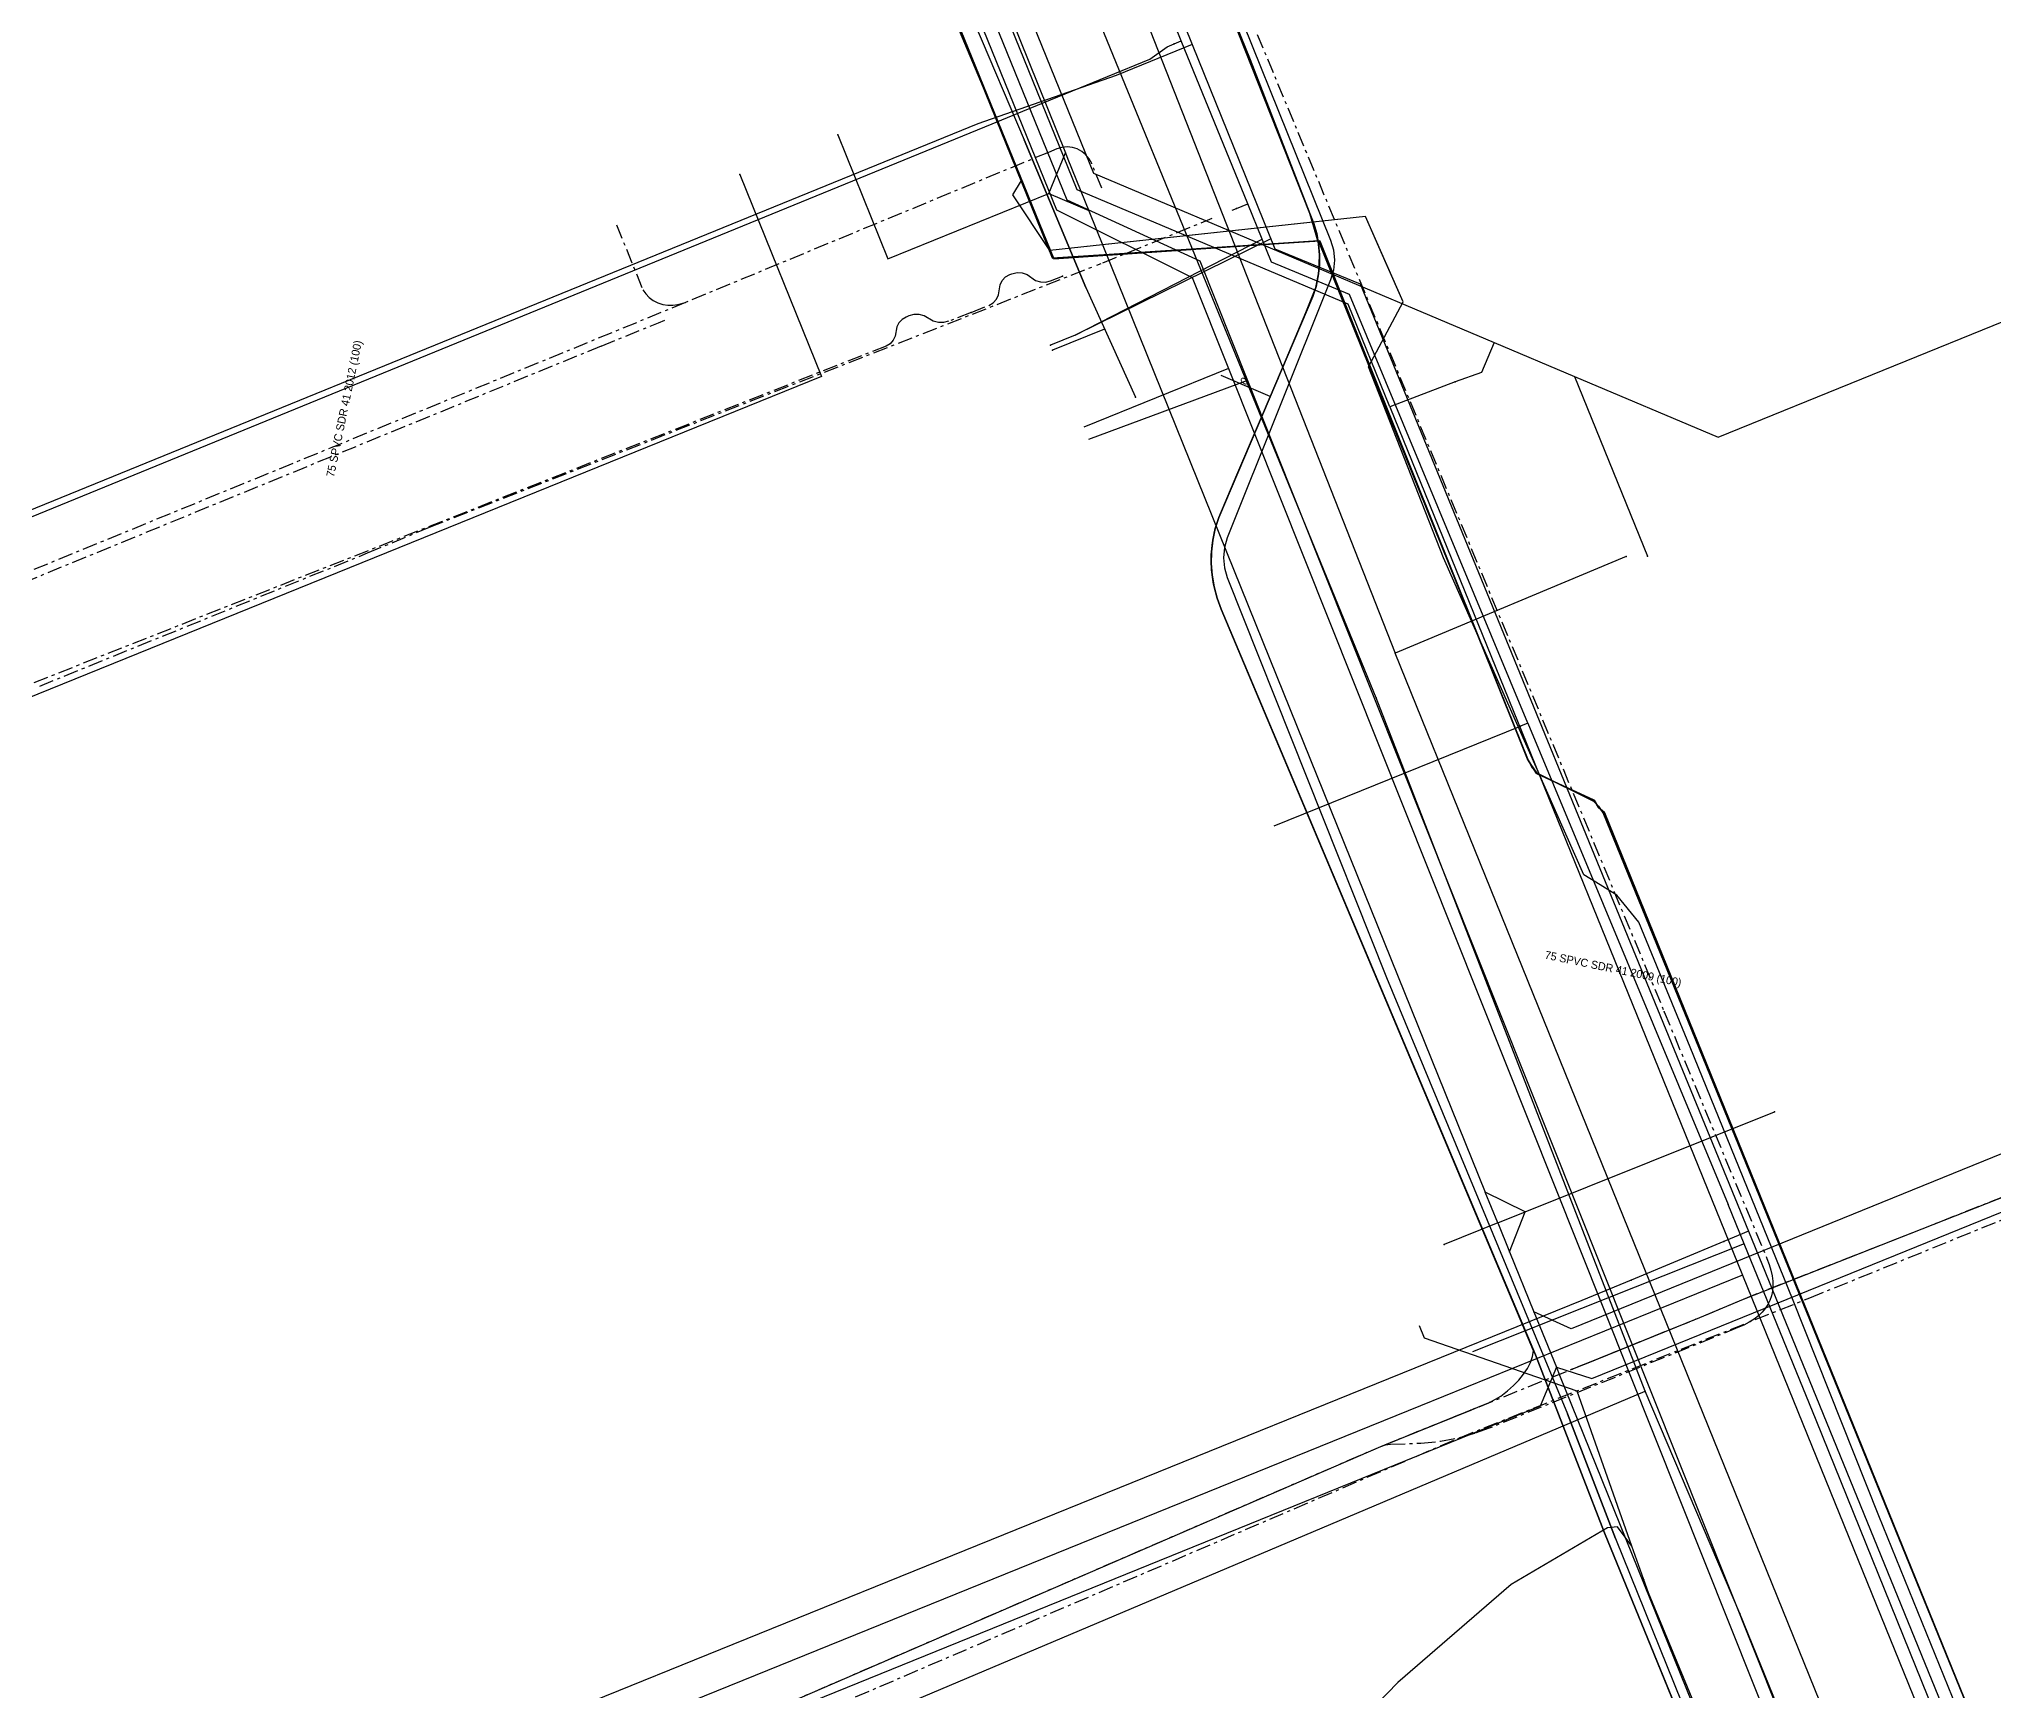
# Model space of a CAD drawing. Header units: metres. Extents: x -529 to 260, y -315 to 217.
# Drawn here: x -334.6 to -261.3, y -111.5 to -49.6 of the extents above; entities that cross this region are included whole.
import ezdxf

# ---------------------------------------------------------------- set-up
doc = ezdxf.new("R2010")
doc.units = ezdxf.units.M
doc.linetypes.add('DISUSED', pattern=[0.9943, 0.55, -0.1666, 0.1111, -0.1666])
for name, color, linetype, true_color in [('GM0772_GWA_Appurtenance', 7, 'Continuous', 0xba38a8), ('GM0772_GWA_Rioolleiding', 7, 'Continuous', 0xba38a8), ('KL1001_WAT_Appurtenance', 7, 'Continuous', 0x0000ff), ('KL1001_WAT_Waterleiding', 7, 'Continuous', 0x0000ff), ('KL1010_DAT_Telecommunicatiekabel', 7, 'Continuous', 0x00ff00), ('KL1031_ELS_Appurtenance', 7, 'Continuous', 0x960000), ('KL1031_ELS_Elektriciteitskabel', 7, 'Continuous', 0x960000), ('KL1031_ELS_Mantelbuis', 7, 'Continuous', 0x960000), ('KL1031_EMS_Appurtenance', 7, 'Continuous', 0xc80000), ('KL1031_EMS_Elektriciteitskabel', 7, 'Continuous', 0xc80000), ('KL1031_EMS_Mantelbuis', 7, 'Continuous', 0xc80000), ('KL1031_GLD_Annotatie', 7, 'Continuous', 0xffffff), ('KL1031_GLD_Appurtenance', 7, 'Continuous', 0xffaf3c), ('KL1031_GLD_OlieGasChemicalienPijpleiding', 7, 'Continuous', 0xffaf3c), ('KL1049_DAT_Appurtenance', 7, 'Continuous', 0x00ff00), ('KL1049_DAT_Mantelbuis', 7, 'Continuous', 0x00ff00), ('KL1049_DAT_Telecommunicatiekabel', 7, 'Continuous', 0x00ff00), ('KL1051_DAT_Appurtenance', 7, 'Continuous', 0x00ff00), ('KL1051_DAT_Kabelbed', 7, 'Continuous', 0x00ff00), ('KL1233_WRM_Appurtenance', 7, 'Continuous', 0x008080), ('KL1233_WRM_ThermischePijpleiding', 7, 'Continuous', 0x008080), ('KL1662_EMS_Annotatie', 7, 'Continuous', 0xffffff), ('KL1662_EMS_Elektriciteitskabel', 7, 'Continuous', 0xc80000), ('KL1662_EMS_Mantelbuis', 7, 'Continuous', 0xc80000)]:
    doc.layers.add(name, color=color, linetype=linetype, true_color=true_color)

msp = doc.modelspace()

# ---------------------------------------------------------------- linework, layer by layer
at = {"layer": 'GM0772_GWA_Appurtenance'}
for p in [(-275.045, -68.976), (-283.707, -72.605), (-284.428, -74.275), (-274.342, -100.271), (-270.787, -108.61)]:
    msp.add_point(p, dxfattribs=at)
at = {"layer": 'GM0772_GWA_Rioolleiding', "linetype": 'CONTINUOUS'}
for points in [[(-305.106, -18.201), (-283.707, -72.605)], [(-284.428, -74.275), (-306.773, -19.674)], [(-275.045, -68.976), (-283.707, -72.605)], [(-262.402, -125.202), (-283.707, -72.605)], [(-274.342, -100.271), (-284.428, -74.275)], [(-352.036, -133.14), (-274.342, -100.271)], [(-270.787, -108.61), (-274.342, -100.271)], [(-256.158, -144.622), (-270.787, -108.61)]]:
    msp.add_lwpolyline(points, dxfattribs=at)
at = {"layer": 'KL1001_WAT_Appurtenance'}
for p in [(-291.999, -49.756), (-289.664, -55.926), (-279.015, -75.337), (-271.23, -93.275)]:
    msp.add_point(p, dxfattribs=at)
at = {"layer": 'KL1001_WAT_Waterleiding', "linetype": 'CONTINUOUS'}
for points in [[(-291.735, -49.638), (-292.188, -48.535), (-295.86, -39.256), (-297.053, -36.24), (-297.093, -30.709), (-297.203, -14.911), (-297.203, -14.667)], [(-346.244, -72.147), (-345.299, -71.76), (-298.827, -52.749), (-297.67, -52.277), (-292.908, -50.334), (-292.258, -49.87), (-291.999, -49.756)], [(-291.999, -49.756), (-291.735, -49.638)], [(-289.238, -55.753), (-291.735, -49.638)], [(-289.826, -55.993), (-289.664, -55.926)], [(-289.664, -55.926), (-289.238, -55.753)], [(-278.738, -75.225), (-285.423, -59.153), (-288.351, -57.943), (-288.7, -57.084), (-289.238, -55.753)], [(-295.706, -60.681), (-288.7, -57.084)], [(-288.249, -79.074), (-279.015, -75.337)], [(-278.738, -75.225), (-279.015, -75.337)], [(-278.738, -75.225), (-271.23, -93.275)], [(-245.54, -156.725), (-245.724, -156.271), (-245.885, -155.874), (-245.992, -155.609), (-246.218, -155.052), (-246.367, -154.685), (-246.547, -154.239), (-246.635, -154.024), (-246.787, -153.646), (-246.922, -153.313), (-247.047, -153.003), (-247.191, -152.648), (-247.21, -152.6), (-247.38, -152.182), (-267.93, -101.363), (-270.629, -94.753), (-271.23, -93.275)], [(-270.629, -94.753), (-280.815, -98.802)]]:
    msp.add_lwpolyline(points, dxfattribs=at)
at = {"layer": 'KL1001_WAT_Waterleiding', "linetype": 'DISUSED'}
for points in [[(-294.671, -57.962), (-290.569, -56.295)], [(-334.534, -73.836), (-322.239, -68.842), (-319.922, -67.879), (-294.968, -58.082)], [(-294.903, -58.055), (-294.736, -57.988)]]:
    msp.add_lwpolyline(points, dxfattribs=at)
at = {"layer": 'KL1010_DAT_Telecommunicatiekabel', "linetype": 'CONTINUOUS'}
for points in [[(-241.359, -164.62), (-251.726, -139.361), (-251.816, -139.257), (-252.715, -138.442), (-252.753, -138.384), (-257.652, -126.423), (-257.673, -126.249), (-257.639, -126.056), (-257.204, -125.023), (-257.191, -124.524), (-275.913, -78.592), (-276.084, -78.338), (-276.271, -78.152), (-278.386, -77.101), (-278.725, -76.619), (-286.588, -57.143), (-296.508, -57.809), (-309.326, -26.319), (-312.29, -14.716), (-312.2, -7.565), (-311.374, 2.316)], [(-312.211, -7.561), (-312.318, -14.744), (-309.313, -26.322), (-296.558, -57.795), (-286.534, -57.138), (-278.744, -76.577), (-278.409, -77.114), (-276.255, -78.119), (-276.088, -78.387), (-275.857, -78.579), (-257.195, -124.553)], [(-257.195, -124.553), (-275.857, -78.579), (-276.088, -78.387), (-276.255, -78.119), (-278.409, -77.114), (-278.744, -76.577), (-286.534, -57.138), (-296.558, -57.795), (-309.313, -26.322), (-312.318, -14.744), (-312.211, -7.561)], [(-312.203, -7.567), (-312.292, -14.713), (-309.622, -25.3), (-309.327, -26.324), (-296.506, -57.811), (-286.591, -57.143), (-278.726, -76.618), (-278.571, -76.902), (-278.389, -77.105), (-276.273, -78.156), (-276.085, -78.337), (-275.912, -78.598), (-257.191, -124.517)]]:
    msp.add_lwpolyline(points, dxfattribs=at)
at = {"layer": 'KL1031_ELS_Appurtenance'}
for p in [(-294.605, -60.452), (-296.557, -61.243), (-293.454, -63.006)]:
    msp.add_point(p, dxfattribs=at)
at = {"layer": 'KL1031_ELS_Elektriciteitskabel', "linetype": 'CONTINUOUS'}
for points in [[(-318.079, -26.139), (-318.066, -25.928), (-318.03, -25.814), (-317.957, -25.718), (-317.858, -25.657), (-317.747, -25.635), (-309.865, -25.822), (-309.817, -25.829), (-309.639, -25.884), (-309.463, -25.972), (-309.316, -26.083), (-309.219, -26.199), (-309.155, -26.29), (-308.801, -27.098), (-297.616, -53.355), (-295.309, -58.893), (-293.454, -63.006)], [(-291.026, -44.975), (-286.132, -57.115), (-286.024, -57.481), (-285.987, -57.862), (-286.023, -58.241), (-286.131, -58.607), (-290.007, -68.279), (-290.115, -68.643), (-290.151, -69.021), (-290.115, -69.398), (-290.01, -69.762), (-284.039, -84.76), (-277.252, -101.129), (-275.45, -105.799), (-265.55, -130.325)], [(-294.605, -60.452), (-296.557, -61.243)]]:
    msp.add_lwpolyline(points, dxfattribs=at)
at = {"layer": 'KL1031_ELS_Elektriciteitskabel', "linetype": 'DISUSED'}
for points in [[(-294.708, -55.168), (-295.09, -54.239), (-295.181, -54.066), (-295.306, -53.913), (-295.457, -53.789), (-295.629, -53.696), (-295.816, -53.638), (-296.012, -53.618), (-296.206, -53.637), (-296.394, -53.693), (-296.713, -53.824), (-310.322, -59.455)], [(-294.708, -55.168), (-295.09, -54.239), (-295.181, -54.066), (-295.306, -53.913), (-295.457, -53.789), (-295.629, -53.696), (-295.816, -53.638), (-296.012, -53.618), (-296.206, -53.637), (-296.394, -53.693), (-296.713, -53.824), (-310.322, -59.455)], [(-294.708, -55.168), (-295.09, -54.239), (-295.181, -54.066), (-295.306, -53.913), (-295.457, -53.789), (-295.629, -53.696), (-295.816, -53.638), (-296.012, -53.618), (-296.206, -53.637), (-296.394, -53.693), (-296.713, -53.824), (-310.322, -59.455)], [(-312.912, -56.537), (-311.914, -58.98), (-311.813, -59.128), (-311.682, -59.261), (-311.527, -59.373), (-311.353, -59.463), (-311.167, -59.525), (-310.977, -59.556), (-310.789, -59.556), (-310.611, -59.526), (-310.322, -59.455)], [(-312.912, -56.537), (-311.914, -58.98), (-311.813, -59.128), (-311.682, -59.261), (-311.527, -59.373), (-311.353, -59.463), (-311.167, -59.525), (-310.977, -59.556), (-310.789, -59.556), (-310.611, -59.526), (-310.322, -59.455)], [(-310.322, -59.455), (-406.557, -98.898)]]:
    msp.add_lwpolyline(points, dxfattribs=at)
at = {"layer": 'KL1031_ELS_Mantelbuis', "linetype": 'CONTINUOUS'}
for points in [[(-295.309, -58.893), (-297.616, -53.355)], [(-275.45, -105.799), (-277.252, -101.129)]]:
    msp.add_lwpolyline(points, dxfattribs=at)
at = {"layer": 'KL1031_EMS_Appurtenance'}
for p in [(-296.182, -58.463), (-299.606, -59.823), (-288.103, -62.285), (-273.626, -86.045), (-277.081, -99.447), (-280.878, -100.981), (-280.151, -100.687), (-281.293, -102.017)]:
    msp.add_point(p, dxfattribs=at)
at = {"layer": 'KL1031_EMS_Elektriciteitskabel', "linetype": 'CONTINUOUS'}
for points in [[(-288.103, -62.285), (-286.802, -59.231), (-286.68, -58.849), (-286.597, -58.459), (-286.553, -58.062), (-286.548, -57.662), (-286.581, -57.264), (-286.654, -56.871), (-286.766, -56.487), (-286.914, -56.116), (-289.151, -50.336), (-297.77, -29.092), (-297.951, -28.734), (-298.19, -28.414), (-298.482, -28.139), (-298.817, -27.919), (-299.185, -27.761), (-299.575, -27.67), (-299.974, -27.647), (-300.372, -27.693), (-303.683, -29.041), (-308.239, -31.111)], [(-297.77, -29.092), (-289.151, -50.336), (-286.914, -56.116), (-286.766, -56.487), (-286.654, -56.871), (-286.581, -57.264), (-286.548, -57.662), (-286.553, -58.062), (-286.597, -58.459), (-286.68, -58.849), (-286.802, -59.231), (-290.328, -67.509), (-290.46, -67.93), (-290.552, -68.362), (-290.601, -68.799), (-290.61, -69.241), (-290.577, -69.681), (-290.503, -70.116), (-290.388, -70.541), (-290.234, -70.955), (-278.454, -98.915), (-275.864, -105.591), (-263.62, -135.54)], [(-297.77, -29.092), (-289.151, -50.336), (-286.914, -56.116), (-286.766, -56.487), (-286.654, -56.871), (-286.581, -57.264), (-286.548, -57.662), (-286.553, -58.062), (-286.597, -58.459), (-286.68, -58.849), (-286.802, -59.231), (-290.328, -67.509), (-290.46, -67.93), (-290.552, -68.362), (-290.601, -68.799), (-290.61, -69.241), (-290.577, -69.681), (-290.503, -70.116), (-290.388, -70.541), (-290.234, -70.955), (-278.454, -98.915), (-275.864, -105.591), (-263.62, -135.54)], [(-263.62, -135.54), (-275.864, -105.591), (-278.454, -98.915), (-290.234, -70.955), (-290.388, -70.541), (-290.503, -70.116), (-290.577, -69.681), (-290.61, -69.241), (-290.601, -68.799), (-290.552, -68.362), (-290.46, -67.93), (-290.328, -67.509), (-286.802, -59.231), (-286.68, -58.849), (-286.597, -58.459), (-286.553, -58.062), (-286.548, -57.662), (-286.581, -57.264), (-286.654, -56.871), (-286.766, -56.487), (-286.914, -56.116), (-289.151, -50.336), (-297.77, -29.092)], [(-263.62, -135.54), (-275.864, -105.591), (-278.454, -98.915), (-290.234, -70.955), (-290.388, -70.541), (-290.503, -70.116), (-290.577, -69.681), (-290.61, -69.241), (-290.601, -68.799), (-290.552, -68.362), (-290.46, -67.93), (-290.328, -67.509), (-286.802, -59.231), (-286.68, -58.849), (-286.597, -58.459), (-286.553, -58.062), (-286.548, -57.662), (-286.581, -57.264), (-286.654, -56.871), (-286.766, -56.487), (-286.914, -56.116), (-289.151, -50.336), (-297.77, -29.092)], [(-263.62, -135.54), (-275.864, -105.591), (-278.454, -98.915), (-290.234, -70.955), (-290.388, -70.541), (-290.503, -70.116), (-290.577, -69.681), (-290.61, -69.241), (-290.601, -68.799), (-290.552, -68.362), (-290.46, -67.93), (-290.328, -67.509), (-286.802, -59.231), (-286.68, -58.849), (-286.597, -58.459), (-286.553, -58.062), (-286.548, -57.662), (-286.581, -57.264), (-286.654, -56.871), (-286.766, -56.487), (-286.914, -56.116), (-289.151, -50.336), (-297.77, -29.092)], [(-263.62, -135.54), (-275.864, -105.591), (-278.454, -98.915), (-290.234, -70.955), (-290.388, -70.541), (-290.503, -70.116), (-290.577, -69.681), (-290.61, -69.241), (-290.601, -68.799), (-290.552, -68.362), (-290.46, -67.93), (-290.328, -67.509), (-286.802, -59.231), (-286.68, -58.849), (-286.597, -58.459), (-286.553, -58.062), (-286.548, -57.662), (-286.581, -57.264), (-286.654, -56.871), (-286.766, -56.487), (-286.914, -56.116), (-289.151, -50.336), (-297.77, -29.092)], [(-263.62, -135.54), (-275.864, -105.591), (-278.454, -98.915), (-290.234, -70.955), (-290.388, -70.541), (-290.503, -70.116), (-290.577, -69.681), (-290.61, -69.241), (-290.601, -68.799), (-290.552, -68.362), (-290.46, -67.93), (-290.328, -67.509), (-286.802, -59.231), (-286.68, -58.849), (-286.597, -58.459), (-286.553, -58.062), (-286.548, -57.662), (-286.581, -57.264), (-286.654, -56.871), (-286.766, -56.487), (-286.914, -56.116), (-289.151, -50.336), (-297.77, -29.092)], [(-297.77, -29.092), (-289.151, -50.336), (-286.914, -56.116), (-286.766, -56.487), (-286.654, -56.871), (-286.581, -57.264), (-286.548, -57.662), (-286.553, -58.062), (-286.597, -58.459), (-286.68, -58.849), (-286.802, -59.231), (-290.328, -67.509), (-290.46, -67.93), (-290.552, -68.362), (-290.601, -68.799), (-290.61, -69.241), (-290.577, -69.681), (-290.503, -70.116), (-290.388, -70.541), (-290.234, -70.955), (-278.454, -98.915), (-275.864, -105.591), (-263.62, -135.54)], [(-297.77, -29.092), (-289.151, -50.336), (-286.914, -56.116), (-286.766, -56.487), (-286.654, -56.871), (-286.581, -57.264), (-286.548, -57.662), (-286.553, -58.062), (-286.597, -58.459), (-286.68, -58.849), (-286.802, -59.231), (-290.328, -67.509), (-290.46, -67.93), (-290.552, -68.362), (-290.601, -68.799), (-290.61, -69.241), (-290.577, -69.681), (-290.503, -70.116), (-290.388, -70.541), (-290.234, -70.955), (-278.454, -98.915), (-275.864, -105.591), (-263.62, -135.54)], [(-297.77, -29.092), (-289.151, -50.336), (-286.914, -56.116), (-286.766, -56.487), (-286.654, -56.871), (-286.581, -57.264), (-286.548, -57.662), (-286.553, -58.062), (-286.597, -58.459), (-286.68, -58.849), (-286.802, -59.231), (-290.328, -67.509), (-290.46, -67.93), (-290.552, -68.362), (-290.601, -68.799), (-290.61, -69.241), (-290.577, -69.681), (-290.503, -70.116), (-290.388, -70.541), (-290.234, -70.955), (-278.454, -98.915), (-275.864, -105.591), (-263.62, -135.54)], [(-297.77, -29.092), (-289.151, -50.336), (-286.914, -56.116), (-286.766, -56.487), (-286.654, -56.871), (-286.581, -57.264), (-286.548, -57.662), (-286.553, -58.062), (-286.597, -58.459), (-286.68, -58.849), (-286.802, -59.231), (-290.328, -67.509), (-290.46, -67.93), (-290.552, -68.362), (-290.601, -68.799), (-290.61, -69.241), (-290.577, -69.681), (-290.503, -70.116), (-290.388, -70.541), (-290.234, -70.955), (-278.454, -98.915), (-275.864, -105.591), (-263.62, -135.54)], [(-280.151, -100.687), (-279.745, -100.455), (-279.496, -100.267), (-279.27, -100.066), (-279.069, -99.856), (-278.896, -99.64), (-278.753, -99.418), (-278.641, -99.196), (-278.563, -98.976), (-278.52, -98.759), (-290.234, -70.955), (-290.388, -70.541), (-290.503, -70.116), (-290.577, -69.681), (-290.61, -69.241), (-290.601, -68.799), (-290.552, -68.362), (-290.46, -67.93), (-290.328, -67.509), (-288.103, -62.285)], [(-277.081, -99.447), (-272.283, -97.51), (-270.65, -96.818), (-237.792, -83.89), (-193.7, -66.011), (-193.45, -65.945), (-193.189, -65.948), (-192.938, -66.02), (-192.492, -66.284), (-192.245, -66.352), (-191.989, -66.354), (-191.742, -66.289), (-191.704, -66.272), (-191.509, -66.155), (-191.358, -65.982), (-191.268, -65.773), (-191.246, -65.545), (-191.249, -65.487), (-191.23, -65.285), (-191.149, -65.097), (-191.015, -64.944), (-190.841, -64.838), (-189.147, -64.143)], [(-396.265, -148.309), (-388.376, -145.09), (-349.293, -128.612), (-335.185, -124.608), (-331.139, -122.64), (-284.252, -102.344), (-280.878, -100.981)], [(-332.651, -123.375), (-331.139, -122.64), (-284.252, -102.344), (-280.151, -100.687)]]:
    msp.add_lwpolyline(points, dxfattribs=at)
at = {"layer": 'KL1031_EMS_Elektriciteitskabel', "linetype": 'DISUSED'}
for points in [[(-440.19, -166.236), (-417.832, -157.112), (-335.009, -125.075), (-281.293, -102.017), (-268.164, -96.774), (-153.82, -50.328), (-156.227, -44.415), (-151.004, -42.289)], [(-291.943, -42.057), (-273.626, -86.045)], [(-299.606, -59.823), (-298.951, -59.563), (-298.789, -59.468), (-298.662, -59.331), (-298.581, -59.161), (-298.527, -58.792), (-298.446, -58.625), (-298.317, -58.491), (-298.155, -58.402), (-298.079, -58.375), (-297.89, -58.334), (-297.698, -58.345), (-297.514, -58.407), (-297.194, -58.623), (-297.012, -58.682), (-296.821, -58.69), (-296.635, -58.644), (-296.182, -58.463)], [(-299.606, -59.823), (-300.454, -60.158), (-300.644, -60.205), (-300.839, -60.203), (-301.029, -60.151), (-301.368, -59.955), (-301.557, -59.903), (-301.753, -59.903), (-301.942, -59.953), (-302.051, -59.998), (-302.201, -60.087), (-302.318, -60.214), (-302.396, -60.371), (-302.453, -60.714), (-302.531, -60.871), (-302.65, -60.998), (-302.801, -61.085), (-347.327, -78.683)], [(-313.483, -61.09), (-311.333, -60.213)], [(-311.333, -60.213), (-311.092, -60.115)], [(-313.483, -61.09), (-384.937, -90.36), (-417.954, -103.726), (-420.073, -104.644)], [(-396.265, -148.309), (-388.376, -145.09), (-349.293, -128.612), (-335.185, -124.608), (-331.139, -122.64), (-284.252, -102.344), (-272.283, -97.51), (-270.65, -96.818), (-237.792, -83.89), (-193.7, -66.011)], [(-273.626, -86.045), (-269.773, -95.297), (-269.687, -95.524), (-269.622, -95.742), (-269.577, -95.95), (-269.552, -96.151), (-269.549, -96.344), (-269.565, -96.527), (-269.602, -96.702), (-269.66, -96.869), (-269.738, -97.027), (-269.837, -97.176), (-269.956, -97.317), (-270.095, -97.449), (-270.255, -97.573), (-270.436, -97.688), (-270.637, -97.794), (-270.858, -97.892), (-280.191, -101.665), (-280.737, -101.862), (-281.293, -102.017)], [(-353.231, -130.272), (-349.293, -128.612), (-335.185, -124.608), (-331.139, -122.64), (-284.252, -102.344), (-280.515, -100.834)], [(-332.651, -123.375), (-331.139, -122.64), (-284.252, -102.344), (-284.073, -102.288), (-283.888, -102.265), (-282.748, -102.217), (-282.013, -102.152), (-281.293, -102.017)], [(-332.651, -123.375), (-331.139, -122.64), (-284.252, -102.344), (-284.073, -102.288), (-283.888, -102.265), (-282.748, -102.217), (-282.013, -102.152), (-281.293, -102.017)]]:
    msp.add_lwpolyline(points, dxfattribs=at)
at = {"layer": 'KL1031_EMS_Mantelbuis', "linetype": 'CONTINUOUS'}
for points in [[(-276.603, -99.255), (-272.283, -97.51), (-270.65, -96.818)], [(-275.864, -105.591), (-278.454, -98.915)], [(-275.864, -105.591), (-278.454, -98.915)], [(-275.864, -105.591), (-278.454, -98.915)], [(-275.864, -105.591), (-278.454, -98.915)], [(-275.864, -105.591), (-278.454, -98.915)], [(-275.864, -105.591), (-278.454, -98.915)], [(-275.864, -105.591), (-278.454, -98.915)], [(-275.864, -105.591), (-278.454, -98.915)], [(-275.864, -105.591), (-278.454, -98.915)], [(-275.864, -105.591), (-278.454, -98.915)], [(-275.864, -105.591), (-278.454, -98.915)]]:
    msp.add_lwpolyline(points, dxfattribs=at)
at = {"layer": 'KL1031_GLD_Appurtenance'}
for p in [(-291.318, -49.778), (-288.378, -57.061), (-296.633, -61.058), (-270.464, -94.274), (-271.386, -94.659), (-274.857, -96.109)]:
    msp.add_point(p, dxfattribs=at)
at = {"layer": 'KL1031_GLD_OlieGasChemicalienPijpleiding', "linetype": 'CONTINUOUS'}
for points in [[(-296.23, -30.846), (-296.431, -31.568), (-296.771, -36.272), (-291.318, -49.778)], [(-291.318, -49.778), (-294.167, -50.941), (-299.362, -52.75), (-347.723, -72.482)], [(-291.318, -49.778), (-288.227, -57.435), (-285.026, -58.757), (-270.464, -94.274)], [(-288.378, -57.061), (-295.706, -60.682), (-296.633, -61.058)], [(-270.464, -94.274), (-271.386, -94.659)], [(-270.464, -94.274), (-238.448, -172.749)], [(-271.386, -94.659), (-274.857, -96.109)], [(-274.857, -96.109), (-276.713, -96.87), (-330.686, -118.751)]]:
    msp.add_lwpolyline(points, dxfattribs=at)
at = {"layer": 'KL1049_DAT_Appurtenance'}
msp.add_point((-274.384, -107.353), dxfattribs=at)
at = {"layer": 'KL1049_DAT_Mantelbuis', "linetype": 'CONTINUOUS'}
msp.add_lwpolyline([(-283.415, -59.425), (-284.048, -57.991), (-284.828, -56.223), (-290.739, -56.866), (-296.664, -57.509), (-298.048, -55.415), (-297.726, -54.877), (-298.647, -52.595)], dxfattribs=at)
at = {"layer": 'KL1049_DAT_Telecommunicatiekabel', "linetype": 'CONTINUOUS'}
for points in [[(-239.306, -167.731), (-239.776, -168.06), (-240.784, -168.757), (-241.202, -168.928), (-247.226, -154.115), (-245.793, -153.531), (-252.409, -137.378), (-257.621, -124.547), (-265.581, -104.952), (-268.82, -96.812), (-272.646, -87.371), (-274.574, -82.685), (-275.402, -81.678), (-276.194, -81.187), (-276.635, -80.918), (-281.902, -69.031), (-284.715, -61.868), (-283.415, -59.425), (-284.827, -56.224), (-296.664, -57.509), (-298.647, -52.595), (-304.207, -39.373), (-309.767, -26.152), (-309.74, -8.153)], [(-260.065, -154.185), (-259.309, -156.037), (-255.109, -154.324), (-260.615, -140.728), (-274.218, -107.839), (-274.834, -106.086), (-276.882, -100.27), (-282.614, -98.283), (-282.803, -97.819)], [(-260.065, -154.185), (-259.309, -156.037), (-255.109, -154.324), (-260.615, -140.728), (-274.218, -107.839), (-274.834, -106.086), (-276.882, -100.27), (-282.614, -98.283), (-282.803, -97.819)], [(-260.065, -154.185), (-259.309, -156.037), (-255.109, -154.324), (-260.615, -140.728), (-274.218, -107.839), (-274.834, -106.086), (-276.882, -100.27), (-282.614, -98.283), (-282.803, -97.819)], [(-260.065, -154.185), (-259.309, -156.037), (-255.109, -154.324), (-260.615, -140.728), (-274.218, -107.839), (-274.834, -106.086), (-275.379, -105.362), (-275.753, -105.401), (-279.364, -107.524), (-283.616, -111.202), (-286.056, -113.726), (-286.384, -114.085), (-285.922, -114.935), (-285.081, -116.272), (-284.544, -116.754), (-282.659, -115.307)], [(-260.065, -154.185), (-259.309, -156.037), (-255.109, -154.324), (-260.615, -140.728), (-274.218, -107.839), (-274.834, -106.086), (-275.379, -105.362), (-275.753, -105.401), (-279.364, -107.524), (-283.616, -111.202), (-286.056, -113.726), (-286.384, -114.085), (-285.922, -114.935), (-285.081, -116.272), (-284.544, -116.754), (-282.659, -115.307)], [(-260.065, -154.185), (-259.309, -156.037), (-255.109, -154.324), (-260.615, -140.728), (-274.218, -107.839), (-274.834, -106.086), (-275.379, -105.362), (-275.753, -105.401), (-279.364, -107.524), (-283.616, -111.202), (-286.056, -113.726), (-286.384, -114.085), (-285.922, -114.935), (-285.081, -116.272), (-284.544, -116.754), (-282.659, -115.307)]]:
    msp.add_lwpolyline(points, dxfattribs=at)
at = {"layer": 'KL1051_DAT_Appurtenance'}
for p in [(-304.608, -53.17), (-296.076, -53.845), (-308.28, -54.651), (-296.702, -55.362), (-295.203, -56.009), (-269.484, -89.794), (-280.335, -92.81), (-278.841, -93.554), (-279.868, -93.965), (-281.877, -94.771), (-279.427, -95.05), (-278.511, -97.302), (-277.666, -99.377)]:
    msp.add_point(p, dxfattribs=at)
at = {"layer": 'KL1051_DAT_Kabelbed', "linetype": 'CONTINUOUS'}
for points in [[(-302.902, -36.896), (-296.077, -53.846)], [(-152.696, -48.417), (-154.018, -47.875), (-159.821, -50.235), (-162.013, -51.127), (-164.871, -52.289), (-277.109, -97.935), (-278.51, -97.301)], [(-277.667, -99.376), (-277.666, -99.377), (-276.333, -99.8), (-167.653, -55.648), (-161.235, -53.04), (-159.043, -52.15), (-153.222, -49.785), (-151.887, -50.378)], [(-304.608, -53.17), (-302.731, -57.814), (-296.702, -55.362)], [(-296.702, -55.362), (-296.077, -53.846), (-296.076, -53.845)], [(-296.077, -53.846), (-296.077, -53.846), (-295.984, -54.073), (-295.202, -56.01)], [(-308.28, -54.651), (-305.217, -62.226), (-427.39, -111.741), (-429.73, -112.689)], [(-296.702, -55.362), (-295.203, -56.009)], [(-295.202, -56.01), (-288.416, -72.83), (-280.335, -92.811), (-280.335, -92.811)], [(-278.842, -93.554), (-269.484, -89.794)], [(-278.841, -93.554), (-278.842, -93.554), (-280.335, -92.811), (-280.335, -92.81)], [(-279.868, -93.965), (-280.335, -92.811)], [(-279.868, -93.965), (-278.842, -93.554), (-278.842, -93.554)], [(-279.427, -95.05), (-279.426, -95.049), (-278.841, -93.554)], [(-279.868, -93.965), (-281.877, -94.771)], [(-279.868, -93.965), (-279.426, -95.049), (-279.426, -95.05)], [(-279.426, -95.05), (-278.511, -97.302)], [(-278.511, -97.302), (-277.666, -99.377), (-277.666, -99.377)], [(-277.667, -99.376), (-278.28, -100.835), (-438.963, -166.067), (-440.26, -166.594)], [(-277.666, -99.377), (-277.546, -99.672), (-265.781, -128.777), (-256.752, -125.122)]]:
    msp.add_lwpolyline(points, dxfattribs=at)
at = {"layer": 'KL1233_WRM_Appurtenance'}
for p in [(-281.466, -62.433), (-274.252, -68.969)]:
    msp.add_point(p, dxfattribs=at)
at = {"layer": 'KL1233_WRM_ThermischePijpleiding', "linetype": 'CONTINUOUS'}
for points in [[(-302.811, 6.466), (-302.811, -1.289), (-306.436, -4.25), (-306.436, -26.501), (-295.026, -54.602), (-280, -60.949)], [(-283.907, -63.362), (-285.468, -59.52), (-295.641, -55.222), (-307.237, -26.66), (-307.238, -12.881), (-295.787, -12.882)], [(-302.539, -40.89), (-296.412, -55.982), (-291.326, -58.515), (-289.965, -61.924)], [(-301.882, -41.18), (-296.026, -55.602), (-291.04, -57.888), (-289.248, -62.38)], [(-276.984, -62.224), (-271.606, -64.496), (-254.246, -57.449), (-242.541, -48.596), (-244.554, -43.623)], [(-280, -60.949), (-280.476, -62.081), (-281.466, -62.433)], [(-280, -60.949), (-276.984, -62.224)], [(-289.965, -61.924), (-295.381, -64.123)], [(-289.965, -61.924), (-244.913, -174.845)], [(-276.984, -62.224), (-274.252, -68.969)], [(-289.248, -62.38), (-295.206, -64.592)], [(-289.248, -62.38), (-244.637, -174.193)], [(-281.466, -62.433), (-283.907, -63.362)], [(-283.907, -63.362), (-270.688, -95.928)], [(-270.688, -95.928), (-282.765, -100.829), (-313.38, -113.234), (-326.557, -118.55)], [(-270.688, -95.928), (-239.916, -171.737), (-231.869, -168.466), (-233.749, -163.833)]]:
    msp.add_lwpolyline(points, dxfattribs=at)
at = {"layer": 'KL1662_EMS_Annotatie', "linetype": 'CONTINUOUS'}
msp.add_lwpolyline([(-288.398, -62.978), (-290.237, -62.192)], dxfattribs=at)
at = {"layer": 'KL1662_EMS_Elektriciteitskabel', "linetype": 'CONTINUOUS'}
msp.add_lwpolyline([(-271.988, -115.073), (-274.994, -107.717), (-275.864, -105.591), (-278.454, -98.915), (-279.483, -96.469), (-284.861, -83.709), (-289.008, -73.863), (-290.234, -70.955), (-290.404, -70.491), (-290.524, -70.014), (-290.598, -69.475), (-290.608, -68.917), (-290.565, -68.452), (-290.486, -68.037), (-290.328, -67.509), (-289.65, -65.916), (-288.103, -62.285), (-287.057, -59.829), (-286.691, -58.89), (-286.577, -58.318), (-286.548, -57.662), (-286.587, -57.223), (-286.914, -56.116), (-291.024, -45.72)], dxfattribs=at)
msp.add_lwpolyline([(-271.988, -115.073), (-274.994, -107.717), (-275.864, -105.591), (-278.454, -98.915), (-279.483, -96.469), (-284.861, -83.709), (-289.008, -73.863), (-290.234, -70.955), (-290.404, -70.491), (-290.524, -70.014), (-290.598, -69.475), (-290.608, -68.917), (-290.565, -68.452), (-290.486, -68.037), (-290.328, -67.509), (-289.65, -65.916), (-288.103, -62.285), (-287.057, -59.829), (-286.691, -58.89), (-286.577, -58.318), (-286.548, -57.662), (-286.587, -57.223), (-286.914, -56.116), (-291.024, -45.72)], dxfattribs=at)
msp.add_lwpolyline([(-271.988, -115.073), (-274.994, -107.717), (-275.864, -105.591), (-278.454, -98.915), (-279.483, -96.469), (-284.861, -83.709), (-289.008, -73.863), (-290.234, -70.955), (-290.404, -70.491), (-290.524, -70.014), (-290.598, -69.475), (-290.608, -68.917), (-290.565, -68.452), (-290.486, -68.037), (-290.328, -67.509), (-289.65, -65.916), (-288.103, -62.285), (-287.057, -59.829), (-286.691, -58.89), (-286.577, -58.318), (-286.548, -57.662), (-286.587, -57.223), (-286.914, -56.116), (-291.024, -45.72)], dxfattribs=at)
at = {"layer": 'KL1662_EMS_Mantelbuis', "linetype": 'CONTINUOUS'}
msp.add_lwpolyline([(-278.454, -98.915), (-275.864, -105.591)], dxfattribs=at)
msp.add_lwpolyline([(-278.454, -98.915), (-275.864, -105.591)], dxfattribs=at)
msp.add_lwpolyline([(-278.454, -98.915), (-275.864, -105.591)], dxfattribs=at)

# ---------------------------------------------------------------- texts
at = {"layer": 'KL1031_GLD_Annotatie', "char_height": 0.3, "attachment_point": 5}
for s, insert, rotation in [('75 SPVC SDR 41 2012 (100)', (-323.076, -63.441), 78.363), ('75 SPVC SDR 41 2009 (100)', (-275.547, -84.475), 348.363)]:
    msp.add_mtext(s, dxfattribs=dict(at, insert=insert, rotation=rotation))
at = {"layer": 'KL1662_EMS_Annotatie', "insert": (-289.318, -62.585), "char_height": 0.3, "attachment_point": 7, "rotation": 50.363}
msp.add_mtext('0', dxfattribs=at)

doc.saveas('drawing.dxf')
